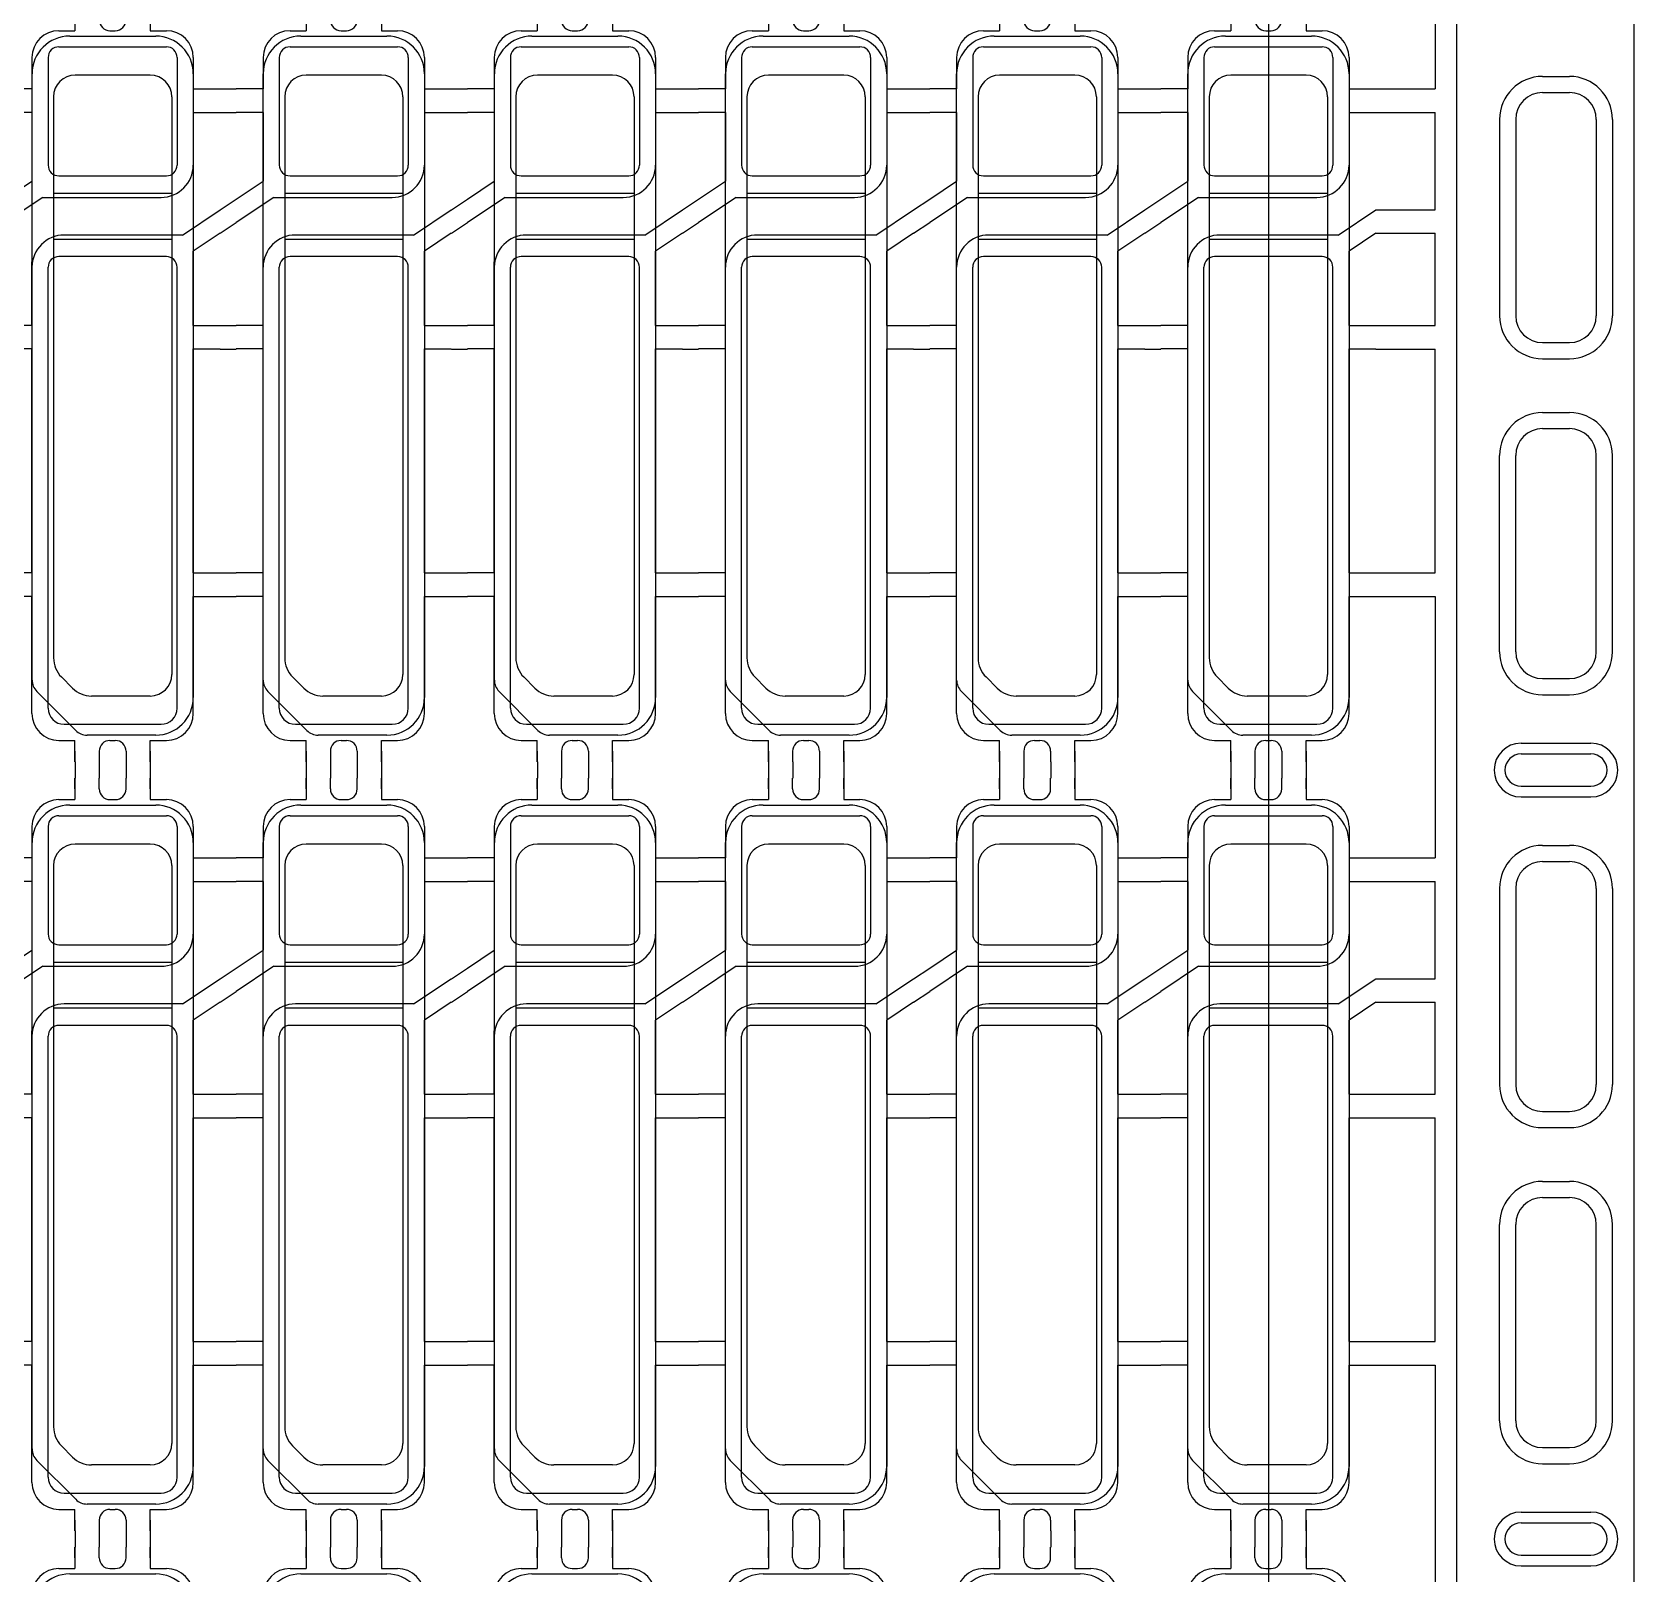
# Model space of a CAD drawing. Header units: millimetres. Extents: x -992 to 1678, y 98 to 1000.
# Drawn here: x -803.09 to -788.19, y 574.62 to 588.96 of the extents above; entities that cross this region are included whole.
import ezdxf

# ---------------------------------------------------------------- set-up
doc = ezdxf.new("R2010")
doc.units = ezdxf.units.MM
doc.linetypes.add('CENTER', pattern=[10.16, 6.35, -1.27, 1.27, -1.27])
doc.linetypes.add('HIDDEN', pattern=[1.905, 1.27, -0.635])
for name, color, linetype in [('1', 3, 'Continuous'), ('b etching', 1, 'Continuous'), ('CEN', 8, 'CENTER'), ('HID', 1, 'HIDDEN'), ('PPA', 2, 'Continuous')]:
    doc.layers.add(name, color=color, linetype=linetype)

# ---------------------------------------------------------------- blocks, each defined once
blk = doc.blocks.new('e1')
at = {"layer": '1'}
for p, q in [((-947.058, 906.581), (-947.058, 906.481)), ((-947.058, 906.481), (-947.058, 906.581)), ((-947.058, 906.581), (-947.058, 906.381)), ((-946.358, 906.581), (-946.358, 906.481)), ((-946.358, 906.481), (-946.358, 906.581)), ((-946.358, 906.581), (-946.358, 906.381)), ((-946.358, 906.381), (-946.208, 906.381)), ((-947.458, 906.131), (-947.458, 905.841)), ((-945.958, 906.131), (-945.958, 905.841)), ((-947.458, 905.841), (-947.708, 905.841)), ((-945.958, 905.841), (-945.708, 905.841)), ((-947.458, 905.621), (-947.708, 905.621)), ((-947.458, 905.621), (-947.458, 904.981)), ((-945.958, 905.621), (-945.958, 905.131)), ((-945.958, 905.621), (-945.708, 905.621)), ((-947.358, 904.831), (-946.258, 904.831)), ((-946.058, 904.481), (-947.158, 904.481)), ((-945.958, 903.641), (-945.958, 904.331)), ((-947.458, 903.641), (-947.458, 904.231)), ((-947.458, 903.641), (-947.708, 903.641)), ((-945.958, 903.641), (-945.708, 903.641)), ((-947.458, 903.421), (-947.708, 903.421)), ((-947.458, 901.341), (-947.458, 903.421)), ((-945.958, 901.341), (-945.958, 903.421)), ((-945.958, 903.421), (-945.708, 903.421)), ((-947.458, 901.341), (-947.708, 901.341)), ((-945.958, 901.341), (-945.708, 901.341)), ((-947.458, 901.121), (-947.708, 901.121)), ((-947.458, 900.031), (-947.458, 901.121)), ((-945.958, 900.031), (-945.958, 901.121)), ((-945.958, 901.121), (-945.708, 901.121)), ((-947.058, 899.581), (-947.058, 899.781)), ((-947.058, 899.581), (-947.058, 899.681)), ((-947.058, 899.681), (-947.058, 899.581)), ((-946.358, 899.781), (-946.208, 899.781)), ((-946.358, 899.581), (-946.358, 899.781)), ((-946.358, 899.581), (-946.358, 899.681)), ((-946.358, 899.681), (-946.358, 899.581))]:
    blk.add_line(p, q, dxfattribs=at)
at = {"layer": '1', "linetype": 'ByBlock'}
for p, q in [((-946.833, 906.481), (-946.833, 906.581)), ((-946.583, 906.481), (-946.583, 906.581)), ((-947.208, 906.381), (-947.058, 906.381)), ((-946.733, 906.381), (-946.683, 906.381)), ((-947.708, 904.814), (-947.458, 904.981)), ((-947.358, 904.831), (-947.708, 904.597)), ((-946.058, 904.481), (-945.708, 904.714)), ((-945.708, 904.497), (-945.958, 904.331)), ((-947.208, 899.781), (-947.058, 899.781)), ((-946.833, 899.681), (-946.833, 899.581)), ((-946.733, 899.781), (-946.683, 899.781)), ((-946.583, 899.681), (-946.583, 899.581))]:
    blk.add_line(p, q, dxfattribs=at)
at = {"layer": '1'}
for centre, radius, start, end in [((-947.208, 906.131), 0.25, 90, 180), ((-946.208, 906.131), 0.25, 0, 90), ((-946.258, 905.131), 0.3, 270, 0), ((-947.158, 904.181), 0.3, 90, 180), ((-947.208, 900.031), 0.25, 180, 270), ((-946.208, 900.031), 0.25, 270, 0)]:
    blk.add_arc(centre, radius, start, end, dxfattribs=at)
at = {"layer": '1', "linetype": 'ByBlock'}
for centre, start, end in [((-946.733, 906.481), 180, 270), ((-946.683, 906.481), 270, 0), ((-946.733, 899.681), 90, 180), ((-946.683, 899.681), 0, 90)]:
    blk.add_arc(centre, 0.1, start, end, dxfattribs=at)
blk = doc.blocks.new('e2')
at = {"layer": 'b etching', "linetype": 'ByBlock'}
for p, q in [((-947.208, 906.231), (-946.208, 906.231)), ((-947.308, 906.131), (-947.308, 905.131)), ((-946.108, 906.131), (-946.108, 905.131)), ((-947.208, 905.031), (-946.208, 905.031)), ((-947.308, 900.081), (-947.308, 904.181)), ((-946.208, 904.281), (-947.208, 904.281)), ((-946.108, 900.081), (-946.108, 904.181)), ((-947.158, 899.931), (-946.258, 899.931))]:
    blk.add_line(p, q, dxfattribs=at)
for centre, radius, start, end in [((-947.208, 906.131), 0.1, 90, 180), ((-946.208, 906.131), 0.1, 360, 90), ((-947.208, 905.131), 0.1, 180, 270), ((-946.208, 905.131), 0.1, 270, 360), ((-947.208, 904.181), 0.1, 90, 180), ((-946.208, 904.181), 0.1, 0, 90), ((-947.158, 900.081), 0.15, 180, 270), ((-946.258, 900.081), 0.15, 270, 0)]:
    blk.add_arc(centre, radius, start, end, dxfattribs=at)

msp = doc.modelspace()

# ---------------------------------------------------------------- linework, layer by layer
at = {"layer": '1', "linetype": 'ByBlock'}
for p, q in [((-790.03553085, 590.86062093), (-790.03553085, 588.43062093)), ((-801.33553085, 588.43062093), (-801.18553085, 588.43062093)), ((-799.18553085, 588.43062093), (-799.03553085, 588.43062093)), ((-797.03553085, 588.43062093), (-796.88553085, 588.43062093)), ((-794.88553085, 588.43062093), (-794.73553085, 588.43062093)), ((-792.73553085, 588.43062093), (-792.58553085, 588.43062093)), ((-790.58553085, 588.43062093), (-790.03553085, 588.43062093)), ((-801.33553085, 588.21062093), (-801.18553085, 588.21062093)), ((-799.18553085, 588.21062093), (-799.03553085, 588.21062093)), ((-797.03553085, 588.21062093), (-796.88553085, 588.21062093)), ((-794.88553085, 588.21062093), (-794.73553085, 588.21062093)), ((-792.73553085, 588.21062093), (-792.58553085, 588.21062093)), ((-790.58553085, 588.21062093), (-790.03553085, 588.21062093)), ((-790.03553085, 587.30395426), (-790.03553085, 588.21062093)), ((-801.33553085, 587.30395426), (-801.18553085, 587.40395426)), ((-799.18553085, 587.30395426), (-799.03553085, 587.40395426)), ((-797.03553085, 587.30395426), (-796.88553085, 587.40395426)), ((-794.88553085, 587.30395426), (-794.73553085, 587.40395426)), ((-792.73553085, 587.30395426), (-792.58553085, 587.40395426)), ((-790.58553085, 587.30395426), (-790.03553085, 587.30395426)), ((-801.33553085, 587.08728759), (-801.18553085, 587.18728759)), ((-799.18553085, 587.08728759), (-799.03553085, 587.18728759)), ((-797.03553085, 587.08728759), (-796.88553085, 587.18728759)), ((-794.88553085, 587.08728759), (-794.73553085, 587.18728759)), ((-792.73553085, 587.08728759), (-792.58553085, 587.18728759)), ((-790.58553085, 587.08728759), (-790.03553085, 587.08728759)), ((-790.03553085, 586.23062093), (-790.03553085, 587.08728759)), ((-801.33553085, 586.23062093), (-801.18553085, 586.23062093)), ((-799.18553085, 586.23062093), (-799.03553085, 586.23062093)), ((-797.03553085, 586.23062093), (-796.88553085, 586.23062093)), ((-794.88553085, 586.23062093), (-794.73553085, 586.23062093)), ((-792.73553085, 586.23062093), (-792.58553085, 586.23062093)), ((-790.58553085, 586.23062093), (-790.03553085, 586.23062093)), ((-801.33553085, 586.01062093), (-801.18553085, 586.01062093)), ((-799.18553085, 586.01062093), (-799.03553085, 586.01062093)), ((-797.03553085, 586.01062093), (-796.88553085, 586.01062093)), ((-794.88553085, 586.01062093), (-794.73553085, 586.01062093)), ((-792.73553085, 586.01062093), (-792.58553085, 586.01062093)), ((-790.58553085, 586.01062093), (-790.03553085, 586.01062093)), ((-790.03553085, 583.93062093), (-790.03553085, 586.01062093)), ((-801.33553085, 583.93062093), (-801.18553085, 583.93062093)), ((-799.18553085, 583.93062093), (-799.03553085, 583.93062093)), ((-797.03553085, 583.93062093), (-796.88553085, 583.93062093)), ((-794.88553085, 583.93062093), (-794.73553085, 583.93062093)), ((-792.73553085, 583.93062093), (-792.58553085, 583.93062093)), ((-790.58553085, 583.93062093), (-790.03553085, 583.93062093)), ((-801.33553085, 583.71062093), (-801.18553085, 583.71062093)), ((-799.18553085, 583.71062093), (-799.03553085, 583.71062093)), ((-797.03553085, 583.71062093), (-796.88553085, 583.71062093)), ((-794.88553085, 583.71062093), (-794.73553085, 583.71062093)), ((-792.73553085, 583.71062093), (-792.58553085, 583.71062093)), ((-790.58553085, 583.71062093), (-790.03553085, 583.71062093)), ((-790.03553085, 583.71062093), (-790.03553085, 581.28062093)), ((-802.68553085, 582.17062093), (-802.68553085, 582.02062093)), ((-802.46053085, 582.17062093), (-802.46053085, 582.02062093)), ((-802.21053085, 582.17062093), (-802.21053085, 582.02062093)), ((-801.98553085, 582.17062093), (-801.98553085, 582.02062093)), ((-800.53553085, 582.17062093), (-800.53553085, 582.02062093)), ((-800.31053085, 582.17062093), (-800.31053085, 582.02062093)), ((-800.06053085, 582.17062093), (-800.06053085, 582.02062093)), ((-799.83553085, 582.17062093), (-799.83553085, 582.02062093)), ((-798.38553085, 582.17062093), (-798.38553085, 582.02062093)), ((-798.16053085, 582.17062093), (-798.16053085, 582.02062093)), ((-797.91053085, 582.17062093), (-797.91053085, 582.02062093)), ((-797.68553085, 582.17062093), (-797.68553085, 582.02062093)), ((-796.23553085, 582.17062093), (-796.23553085, 582.02062093)), ((-796.01053085, 582.17062093), (-796.01053085, 582.02062093)), ((-795.76053085, 582.17062093), (-795.76053085, 582.02062093)), ((-795.53553085, 582.17062093), (-795.53553085, 582.02062093)), ((-794.08553085, 582.17062093), (-794.08553085, 582.02062093)), ((-793.86053085, 582.17062093), (-793.86053085, 582.02062093)), ((-793.61053085, 582.17062093), (-793.61053085, 582.02062093)), ((-793.38553085, 582.17062093), (-793.38553085, 582.02062093)), ((-791.93553085, 582.17062093), (-791.93553085, 582.02062093)), ((-791.71053085, 582.17062093), (-791.71053085, 582.02062093)), ((-791.46053085, 582.17062093), (-791.46053085, 582.02062093)), ((-791.23553085, 582.17062093), (-791.23553085, 582.02062093)), ((-801.33553085, 581.28062093), (-801.18553085, 581.28062093)), ((-799.18553085, 581.28062093), (-799.03553085, 581.28062093)), ((-797.03553085, 581.28062093), (-796.88553085, 581.28062093)), ((-794.88553085, 581.28062093), (-794.73553085, 581.28062093)), ((-792.73553085, 581.28062093), (-792.58553085, 581.28062093)), ((-790.58553085, 581.28062093), (-790.03553085, 581.28062093)), ((-801.33553085, 581.06062093), (-801.18553085, 581.06062093)), ((-799.18553085, 581.06062093), (-799.03553085, 581.06062093)), ((-797.03553085, 581.06062093), (-796.88553085, 581.06062093)), ((-794.88553085, 581.06062093), (-794.73553085, 581.06062093)), ((-792.73553085, 581.06062093), (-792.58553085, 581.06062093)), ((-790.58553085, 581.06062093), (-790.03553085, 581.06062093)), ((-790.03553085, 580.15395426), (-790.03553085, 581.06062093)), ((-801.33553085, 580.15395426), (-801.18553085, 580.25395426)), ((-799.18553085, 580.15395426), (-799.03553085, 580.25395426)), ((-797.03553085, 580.15395426), (-796.88553085, 580.25395426)), ((-794.88553085, 580.15395426), (-794.73553085, 580.25395426)), ((-792.73553085, 580.15395426), (-792.58553085, 580.25395426)), ((-790.58553085, 580.15395426), (-790.03553085, 580.15395426)), ((-801.33553085, 579.93728759), (-801.18553085, 580.03728759)), ((-799.18553085, 579.93728759), (-799.03553085, 580.03728759)), ((-797.03553085, 579.93728759), (-796.88553085, 580.03728759)), ((-794.88553085, 579.93728759), (-794.73553085, 580.03728759)), ((-792.73553085, 579.93728759), (-792.58553085, 580.03728759)), ((-790.58553085, 579.93728759), (-790.03553085, 579.93728759)), ((-790.03553085, 579.08062093), (-790.03553085, 579.93728759)), ((-801.33553085, 579.08062093), (-801.18553085, 579.08062093)), ((-799.18553085, 579.08062093), (-799.03553085, 579.08062093)), ((-797.03553085, 579.08062093), (-796.88553085, 579.08062093)), ((-794.88553085, 579.08062093), (-794.73553085, 579.08062093)), ((-792.73553085, 579.08062093), (-792.58553085, 579.08062093)), ((-790.58553085, 579.08062093), (-790.03553085, 579.08062093)), ((-801.33553085, 578.86062093), (-801.18553085, 578.86062093)), ((-799.18553085, 578.86062093), (-799.03553085, 578.86062093)), ((-797.03553085, 578.86062093), (-796.88553085, 578.86062093)), ((-794.88553085, 578.86062093), (-794.73553085, 578.86062093)), ((-792.73553085, 578.86062093), (-792.58553085, 578.86062093)), ((-790.58553085, 578.86062093), (-790.03553085, 578.86062093)), ((-790.03553085, 576.78062093), (-790.03553085, 578.86062093)), ((-801.33553085, 576.78062093), (-801.18553085, 576.78062093)), ((-799.18553085, 576.78062093), (-799.03553085, 576.78062093)), ((-797.03553085, 576.78062093), (-796.88553085, 576.78062093)), ((-794.88553085, 576.78062093), (-794.73553085, 576.78062093)), ((-792.73553085, 576.78062093), (-792.58553085, 576.78062093)), ((-790.58553085, 576.78062093), (-790.03553085, 576.78062093)), ((-801.33553085, 576.56062093), (-801.18553085, 576.56062093)), ((-799.18553085, 576.56062093), (-799.03553085, 576.56062093)), ((-797.03553085, 576.56062093), (-796.88553085, 576.56062093)), ((-794.88553085, 576.56062093), (-794.73553085, 576.56062093)), ((-792.73553085, 576.56062093), (-792.58553085, 576.56062093)), ((-790.58553085, 576.56062093), (-790.03553085, 576.56062093)), ((-790.03553085, 576.56062093), (-790.03553085, 574.13062093)), ((-802.68553085, 575.02062093), (-802.68553085, 574.87062093)), ((-802.46053085, 575.02062093), (-802.46053085, 574.87062093)), ((-802.21053085, 575.02062093), (-802.21053085, 574.87062093)), ((-801.98553085, 575.02062093), (-801.98553085, 574.87062093)), ((-800.53553085, 575.02062093), (-800.53553085, 574.87062093)), ((-800.31053085, 575.02062093), (-800.31053085, 574.87062093)), ((-800.06053085, 575.02062093), (-800.06053085, 574.87062093)), ((-799.83553085, 575.02062093), (-799.83553085, 574.87062093)), ((-798.38553085, 575.02062093), (-798.38553085, 574.87062093)), ((-798.16053085, 575.02062093), (-798.16053085, 574.87062093)), ((-797.91053085, 575.02062093), (-797.91053085, 574.87062093)), ((-797.68553085, 575.02062093), (-797.68553085, 574.87062093)), ((-796.23553085, 575.02062093), (-796.23553085, 574.87062093)), ((-796.01053085, 575.02062093), (-796.01053085, 574.87062093)), ((-795.76053085, 575.02062093), (-795.76053085, 574.87062093)), ((-795.53553085, 575.02062093), (-795.53553085, 574.87062093)), ((-794.08553085, 575.02062093), (-794.08553085, 574.87062093)), ((-793.86053085, 575.02062093), (-793.86053085, 574.87062093)), ((-793.61053085, 575.02062093), (-793.61053085, 574.87062093)), ((-793.38553085, 575.02062093), (-793.38553085, 574.87062093)), ((-791.93553085, 575.02062093), (-791.93553085, 574.87062093)), ((-791.71053085, 575.02062093), (-791.71053085, 574.87062093)), ((-791.46053085, 575.02062093), (-791.46053085, 574.87062093)), ((-791.23553085, 575.02062093), (-791.23553085, 574.87062093))]:
    msp.add_line(p, q, dxfattribs=at)
at = {"layer": '1'}
for p, q in [((-789.03553085, 588.39562093), (-788.78553085, 588.39562093)), ((-789.28553085, 588.14562093), (-789.28553085, 586.32062093)), ((-788.53553085, 588.14562093), (-788.53553085, 586.32062093)), ((-789.03553085, 586.07062093), (-788.78553085, 586.07062093)), ((-789.03553085, 585.27062093), (-788.78553085, 585.27062093)), ((-789.28553085, 583.19562093), (-789.28553085, 585.02062093)), ((-788.53553085, 583.19562093), (-788.53553085, 585.02062093)), ((-789.03553085, 582.94562093), (-788.78553085, 582.94562093)), ((-789.23553085, 582.24562093), (-788.58553085, 582.24562093)), ((-789.23553085, 582.24562093), (-788.58553085, 582.24562093)), ((-789.23553085, 581.94562093), (-788.58553085, 581.94562093)), ((-789.23553085, 581.94562093), (-788.58553085, 581.94562093)), ((-789.03553085, 581.24562093), (-788.78553085, 581.24562093)), ((-789.28553085, 580.99562093), (-789.28553085, 579.17062093)), ((-788.53553085, 580.99562093), (-788.53553085, 579.17062093)), ((-789.03553085, 578.92062093), (-788.78553085, 578.92062093)), ((-789.03553085, 578.12062093), (-788.78553085, 578.12062093)), ((-789.28553085, 576.04562093), (-789.28553085, 577.87062093)), ((-788.53553085, 576.04562093), (-788.53553085, 577.87062093)), ((-789.03553085, 575.79562093), (-788.78553085, 575.79562093)), ((-789.23553085, 575.09562093), (-788.58553085, 575.09562093)), ((-789.23553085, 575.09562093), (-788.58553085, 575.09562093)), ((-789.23553085, 574.79562093), (-788.58553085, 574.79562093)), ((-789.23553085, 574.79562093), (-788.58553085, 574.79562093))]:
    msp.add_line(p, q, dxfattribs=at)
for centre, radius, start, end in [((-789.03553085, 588.14562093), 0.25, 90, 180), ((-788.78553085, 588.14562093), 0.25, 0, 90), ((-789.03553085, 586.32062093), 0.25, 180, 270), ((-788.78553085, 586.32062093), 0.25, 270, 0), ((-789.03553085, 585.02062093), 0.25, 90, 180), ((-788.78553085, 585.02062093), 0.25, 360, 90), ((-789.03553085, 583.19562093), 0.25, 180, 270), ((-788.78553085, 583.19562093), 0.25, 270, 360), ((-789.23553085, 582.09562093), 0.15, 90, 270), ((-789.23553085, 582.09562093), 0.15, 90, 270), ((-788.58553085, 582.09562093), 0.15, 270, 90), ((-788.58553085, 582.09562093), 0.15, 270, 90), ((-789.03553085, 580.99562093), 0.25, 90, 180), ((-788.78553085, 580.99562093), 0.25, 0, 90), ((-789.03553085, 579.17062093), 0.25, 180, 270), ((-788.78553085, 579.17062093), 0.25, 270, 0), ((-789.03553085, 577.87062093), 0.25, 90, 180), ((-788.78553085, 577.87062093), 0.25, 360, 90), ((-789.03553085, 576.04562093), 0.25, 180, 270), ((-788.78553085, 576.04562093), 0.25, 270, 360), ((-789.23553085, 574.94562093), 0.15, 90, 270), ((-789.23553085, 574.94562093), 0.15, 90, 270), ((-788.58553085, 574.94562093), 0.15, 270, 90), ((-788.58553085, 574.94562093), 0.15, 270, 90)]:
    msp.add_arc(centre, radius, start, end, dxfattribs=at)
at = {"layer": 'CEN', "linetype": 'ByBlock'}
msp.add_line((-791.58553085, 604.77062093), (-791.58553085, 537.97062093), dxfattribs=at)
at = {"layer": 'HID', "linetype": 'ByBlock'}
for p, q in [((-789.83553085, 596.62062093), (-789.83553085, 546.12062093)), ((-789.03553085, 588.54562093), (-788.78553085, 588.54562093)), ((-789.43553085, 588.14562093), (-789.43553085, 586.32062093)), ((-788.38553085, 588.14562093), (-788.38553085, 586.32062093)), ((-789.03553085, 585.92062093), (-788.78553085, 585.92062093)), ((-789.03553085, 585.42062093), (-788.78553085, 585.42062093)), ((-789.43553085, 583.19562093), (-789.43553085, 585.02062093)), ((-788.38553085, 583.19562093), (-788.38553085, 585.02062093)), ((-789.03553085, 582.79562093), (-788.78553085, 582.79562093)), ((-789.23553085, 582.34562093), (-788.58553085, 582.34562093)), ((-789.23553085, 581.84562093), (-788.58553085, 581.84562093)), ((-789.03553085, 581.39562093), (-788.78553085, 581.39562093)), ((-789.43553085, 580.99562093), (-789.43553085, 579.17062093)), ((-788.38553085, 580.99562093), (-788.38553085, 579.17062093)), ((-789.03553085, 578.77062093), (-788.78553085, 578.77062093)), ((-789.03553085, 578.27062093), (-788.78553085, 578.27062093)), ((-789.43553085, 576.04562093), (-789.43553085, 577.87062093)), ((-788.38553085, 576.04562093), (-788.38553085, 577.87062093)), ((-789.03553085, 575.64562093), (-788.78553085, 575.64562093)), ((-789.23553085, 575.19562093), (-788.58553085, 575.19562093)), ((-789.23553085, 574.69562093), (-788.58553085, 574.69562093))]:
    msp.add_line(p, q, dxfattribs=at)
for centre, radius, start, end in [((-789.03553085, 588.14562093), 0.4, 90, 180), ((-788.78553085, 588.14562093), 0.4, 0, 90), ((-789.03553085, 586.32062093), 0.4, 180, 270), ((-788.78553085, 586.32062093), 0.4, 270, 0), ((-789.03553085, 585.02062093), 0.4, 90, 180), ((-788.78553085, 585.02062093), 0.4, 360, 90), ((-789.03553085, 583.19562093), 0.4, 180, 270), ((-788.78553085, 583.19562093), 0.4, 270, 360), ((-789.23553085, 582.09562093), 0.25, 90, 270), ((-788.58553085, 582.09562093), 0.25, 270, 90), ((-789.03553085, 580.99562093), 0.4, 90, 180), ((-788.78553085, 580.99562093), 0.4, 0, 90), ((-789.03553085, 579.17062093), 0.4, 180, 270), ((-788.78553085, 579.17062093), 0.4, 270, 0), ((-789.03553085, 577.87062093), 0.4, 90, 180), ((-788.78553085, 577.87062093), 0.4, 360, 90), ((-789.03553085, 576.04562093), 0.4, 180, 270), ((-788.78553085, 576.04562093), 0.4, 270, 360), ((-789.23553085, 574.94562093), 0.25, 90, 270), ((-788.58553085, 574.94562093), 0.25, 270, 90)]:
    msp.add_arc(centre, radius, start, end, dxfattribs=at)
at = {"layer": 'PPA', "linetype": 'ByBlock'}
for p, q in [((-788.18553085, 598.42062093), (-788.18553085, 544.32062093)), ((-802.73553085, 588.92062093), (-801.93553085, 588.92062093)), ((-800.58553085, 588.92062093), (-799.78553085, 588.92062093)), ((-798.43553085, 588.92062093), (-797.63553085, 588.92062093)), ((-796.28553085, 588.92062093), (-795.48553085, 588.92062093)), ((-794.13553085, 588.92062093), (-793.33553085, 588.92062093)), ((-791.98553085, 588.92062093), (-791.18553085, 588.92062093)), ((-803.08553085, 582.93275296), (-803.08553085, 588.57062093)), ((-801.98553085, 588.55698456), (-802.68553085, 588.55698456)), ((-801.58553085, 588.57062093), (-801.58553085, 582.77062093)), ((-800.93553085, 582.93275296), (-800.93553085, 588.57062093)), ((-799.83553085, 588.55698456), (-800.53553085, 588.55698456)), ((-799.43553085, 588.57062093), (-799.43553085, 582.77062093)), ((-798.78553085, 582.93275296), (-798.78553085, 588.57062093)), ((-797.68553085, 588.55698456), (-798.38553085, 588.55698456)), ((-797.28553085, 588.57062093), (-797.28553085, 582.77062093)), ((-796.63553085, 582.93275296), (-796.63553085, 588.57062093)), ((-795.53553085, 588.55698456), (-796.23553085, 588.55698456)), ((-795.13553085, 588.57062093), (-795.13553085, 582.77062093)), ((-794.48553085, 582.93275296), (-794.48553085, 588.57062093)), ((-793.38553085, 588.55698456), (-794.08553085, 588.55698456)), ((-792.98553085, 588.57062093), (-792.98553085, 582.77062093)), ((-792.33553085, 582.93275296), (-792.33553085, 588.57062093)), ((-791.23553085, 588.55698456), (-791.93553085, 588.55698456)), ((-790.83553085, 588.57062093), (-790.83553085, 582.77062093)), ((-802.88553085, 588.35698456), (-802.88553085, 583.13781068)), ((-801.78553085, 588.35698456), (-801.78553085, 582.98425729)), ((-800.73553085, 588.35698456), (-800.73553085, 583.13781068)), ((-799.63553085, 588.35698456), (-799.63553085, 582.98425729)), ((-798.58553085, 588.35698456), (-798.58553085, 583.13781068)), ((-797.48553085, 588.35698456), (-797.48553085, 582.98425729)), ((-796.43553085, 588.35698456), (-796.43553085, 583.13781068)), ((-795.33553085, 588.35698456), (-795.33553085, 582.98425729)), ((-794.28553085, 588.35698456), (-794.28553085, 583.13781068)), ((-793.18553085, 588.35698456), (-793.18553085, 582.98425729)), ((-792.13553085, 588.35698456), (-792.13553085, 583.13781068)), ((-791.03553085, 588.35698456), (-791.03553085, 582.98425729)), ((-802.88553085, 587.46062093), (-801.78553085, 587.46062093)), ((-800.73553085, 587.46062093), (-799.63553085, 587.46062093)), ((-798.58553085, 587.46062093), (-797.48553085, 587.46062093)), ((-796.43553085, 587.46062093), (-795.33553085, 587.46062093)), ((-794.28553085, 587.46062093), (-793.18553085, 587.46062093)), ((-792.13553085, 587.46062093), (-791.03553085, 587.46062093)), ((-801.78553085, 587.03062093), (-802.88553085, 587.03062093)), ((-799.63553085, 587.03062093), (-800.73553085, 587.03062093)), ((-797.48553085, 587.03062093), (-798.58553085, 587.03062093)), ((-795.33553085, 587.03062093), (-796.43553085, 587.03062093)), ((-793.18553085, 587.03062093), (-794.28553085, 587.03062093)), ((-791.03553085, 587.03062093), (-792.13553085, 587.03062093)), ((-802.81230754, 582.96103399), (-802.70875415, 582.8574806)), ((-800.66230754, 582.96103399), (-800.55875415, 582.8574806)), ((-798.51230754, 582.96103399), (-798.40875415, 582.8574806)), ((-796.36230754, 582.96103399), (-796.25875415, 582.8574806)), ((-794.21230754, 582.96103399), (-794.10875415, 582.8574806)), ((-792.06230754, 582.96103399), (-791.95875415, 582.8574806)), ((-803.04159687, 582.82668695), (-802.67946483, 582.46455491)), ((-801.98553085, 582.78425729), (-802.53197746, 582.78425729)), ((-800.89159687, 582.82668695), (-800.52946483, 582.46455491)), ((-799.83553085, 582.78425729), (-800.38197746, 582.78425729)), ((-798.74159687, 582.82668695), (-798.37946483, 582.46455491)), ((-797.68553085, 582.78425729), (-798.23197746, 582.78425729)), ((-796.59159687, 582.82668695), (-796.22946483, 582.46455491)), ((-795.53553085, 582.78425729), (-796.08197746, 582.78425729)), ((-794.44159687, 582.82668695), (-794.07946483, 582.46455491)), ((-793.38553085, 582.78425729), (-793.93197746, 582.78425729)), ((-792.29159687, 582.82668695), (-791.92946483, 582.46455491)), ((-791.23553085, 582.78425729), (-791.78197746, 582.78425729)), ((-801.93553085, 582.42062093), (-802.57339881, 582.42062093)), ((-799.78553085, 582.42062093), (-800.42339881, 582.42062093)), ((-797.63553085, 582.42062093), (-798.27339881, 582.42062093)), ((-795.48553085, 582.42062093), (-796.12339881, 582.42062093)), ((-793.33553085, 582.42062093), (-793.97339881, 582.42062093)), ((-791.18553085, 582.42062093), (-791.82339881, 582.42062093)), ((-802.73553085, 581.77062093), (-801.93553085, 581.77062093)), ((-800.58553085, 581.77062093), (-799.78553085, 581.77062093)), ((-798.43553085, 581.77062093), (-797.63553085, 581.77062093)), ((-796.28553085, 581.77062093), (-795.48553085, 581.77062093)), ((-794.13553085, 581.77062093), (-793.33553085, 581.77062093)), ((-791.98553085, 581.77062093), (-791.18553085, 581.77062093)), ((-803.08553085, 575.78275296), (-803.08553085, 581.42062093)), ((-801.98553085, 581.40698456), (-802.68553085, 581.40698456)), ((-801.58553085, 581.42062093), (-801.58553085, 575.62062093)), ((-800.93553085, 575.78275296), (-800.93553085, 581.42062093)), ((-799.83553085, 581.40698456), (-800.53553085, 581.40698456)), ((-799.43553085, 581.42062093), (-799.43553085, 575.62062093)), ((-798.78553085, 575.78275296), (-798.78553085, 581.42062093)), ((-797.68553085, 581.40698456), (-798.38553085, 581.40698456)), ((-797.28553085, 581.42062093), (-797.28553085, 575.62062093)), ((-796.63553085, 575.78275296), (-796.63553085, 581.42062093)), ((-795.53553085, 581.40698456), (-796.23553085, 581.40698456)), ((-795.13553085, 581.42062093), (-795.13553085, 575.62062093)), ((-794.48553085, 575.78275296), (-794.48553085, 581.42062093)), ((-793.38553085, 581.40698456), (-794.08553085, 581.40698456)), ((-792.98553085, 581.42062093), (-792.98553085, 575.62062093)), ((-792.33553085, 575.78275296), (-792.33553085, 581.42062093)), ((-791.23553085, 581.40698456), (-791.93553085, 581.40698456)), ((-790.83553085, 581.42062093), (-790.83553085, 575.62062093)), ((-802.88553085, 581.20698456), (-802.88553085, 575.98781068)), ((-801.78553085, 581.20698456), (-801.78553085, 575.83425729)), ((-800.73553085, 581.20698456), (-800.73553085, 575.98781068)), ((-799.63553085, 581.20698456), (-799.63553085, 575.83425729)), ((-798.58553085, 581.20698456), (-798.58553085, 575.98781068)), ((-797.48553085, 581.20698456), (-797.48553085, 575.83425729)), ((-796.43553085, 581.20698456), (-796.43553085, 575.98781068)), ((-795.33553085, 581.20698456), (-795.33553085, 575.83425729)), ((-794.28553085, 581.20698456), (-794.28553085, 575.98781068)), ((-793.18553085, 581.20698456), (-793.18553085, 575.83425729)), ((-792.13553085, 581.20698456), (-792.13553085, 575.98781068)), ((-791.03553085, 581.20698456), (-791.03553085, 575.83425729)), ((-802.88553085, 580.31062093), (-801.78553085, 580.31062093)), ((-800.73553085, 580.31062093), (-799.63553085, 580.31062093)), ((-798.58553085, 580.31062093), (-797.48553085, 580.31062093)), ((-796.43553085, 580.31062093), (-795.33553085, 580.31062093)), ((-794.28553085, 580.31062093), (-793.18553085, 580.31062093)), ((-792.13553085, 580.31062093), (-791.03553085, 580.31062093)), ((-801.78553085, 579.88062093), (-802.88553085, 579.88062093)), ((-799.63553085, 579.88062093), (-800.73553085, 579.88062093)), ((-797.48553085, 579.88062093), (-798.58553085, 579.88062093)), ((-795.33553085, 579.88062093), (-796.43553085, 579.88062093)), ((-793.18553085, 579.88062093), (-794.28553085, 579.88062093)), ((-791.03553085, 579.88062093), (-792.13553085, 579.88062093)), ((-802.81230754, 575.81103399), (-802.70875415, 575.7074806)), ((-800.66230754, 575.81103399), (-800.55875415, 575.7074806)), ((-798.51230754, 575.81103399), (-798.40875415, 575.7074806)), ((-796.36230754, 575.81103399), (-796.25875415, 575.7074806)), ((-794.21230754, 575.81103399), (-794.10875415, 575.7074806)), ((-792.06230754, 575.81103399), (-791.95875415, 575.7074806)), ((-803.04159687, 575.67668695), (-802.67946483, 575.31455491)), ((-801.98553085, 575.63425729), (-802.53197746, 575.63425729)), ((-800.89159687, 575.67668695), (-800.52946483, 575.31455491)), ((-799.83553085, 575.63425729), (-800.38197746, 575.63425729)), ((-798.74159687, 575.67668695), (-798.37946483, 575.31455491)), ((-797.68553085, 575.63425729), (-798.23197746, 575.63425729)), ((-796.59159687, 575.67668695), (-796.22946483, 575.31455491)), ((-795.53553085, 575.63425729), (-796.08197746, 575.63425729)), ((-794.44159687, 575.67668695), (-794.07946483, 575.31455491)), ((-793.38553085, 575.63425729), (-793.93197746, 575.63425729)), ((-792.29159687, 575.67668695), (-791.92946483, 575.31455491)), ((-791.23553085, 575.63425729), (-791.78197746, 575.63425729)), ((-801.93553085, 575.27062093), (-802.57339881, 575.27062093)), ((-799.78553085, 575.27062093), (-800.42339881, 575.27062093)), ((-797.63553085, 575.27062093), (-798.27339881, 575.27062093)), ((-795.48553085, 575.27062093), (-796.12339881, 575.27062093)), ((-793.33553085, 575.27062093), (-793.97339881, 575.27062093)), ((-791.18553085, 575.27062093), (-791.82339881, 575.27062093)), ((-802.73553085, 574.62062093), (-801.93553085, 574.62062093)), ((-800.58553085, 574.62062093), (-799.78553085, 574.62062093)), ((-798.43553085, 574.62062093), (-797.63553085, 574.62062093)), ((-796.28553085, 574.62062093), (-795.48553085, 574.62062093)), ((-794.13553085, 574.62062093), (-793.33553085, 574.62062093)), ((-791.98553085, 574.62062093), (-791.18553085, 574.62062093))]:
    msp.add_line(p, q, dxfattribs=at)
for centre, radius, start, end in [((-802.73553085, 588.57062093), 0.35, 90, 180), ((-801.93553085, 588.57062093), 0.35, 0, 90), ((-800.58553085, 588.57062093), 0.35, 90, 180), ((-799.78553085, 588.57062093), 0.35, 0, 90), ((-798.43553085, 588.57062093), 0.35, 90, 180), ((-797.63553085, 588.57062093), 0.35, 0, 90), ((-796.28553085, 588.57062093), 0.35, 90, 180), ((-795.48553085, 588.57062093), 0.35, 0, 90), ((-794.13553085, 588.57062093), 0.35, 90, 180), ((-793.33553085, 588.57062093), 0.35, 0, 90), ((-791.98553085, 588.57062093), 0.35, 90, 180), ((-791.18553085, 588.57062093), 0.35, 0, 90), ((-802.68553085, 588.35698456), 0.2, 90, 180), ((-801.98553085, 588.35698456), 0.2, 0, 90), ((-800.53553085, 588.35698456), 0.2, 90, 180), ((-799.83553085, 588.35698456), 0.2, 0, 90), ((-798.38553085, 588.35698456), 0.2, 90, 180), ((-797.68553085, 588.35698456), 0.2, 0, 90), ((-796.23553085, 588.35698456), 0.2, 90, 180), ((-795.53553085, 588.35698456), 0.2, 0, 90), ((-794.08553085, 588.35698456), 0.2, 90, 180), ((-793.38553085, 588.35698456), 0.2, 0, 90), ((-791.93553085, 588.35698456), 0.2, 90, 180), ((-791.23553085, 588.35698456), 0.2, 0, 90), ((-802.63553085, 583.13781068), 0.25, 180, 225), ((-800.48553085, 583.13781068), 0.25, 180, 225), ((-798.33553085, 583.13781068), 0.25, 180, 225), ((-796.18553085, 583.13781068), 0.25, 180, 225), ((-794.03553085, 583.13781068), 0.25, 180, 225), ((-791.88553085, 583.13781068), 0.25, 180, 225), ((-802.93553085, 582.93275296), 0.15, 180, 225), ((-801.98553085, 582.98425729), 0.2, 270, 0), ((-800.78553085, 582.93275296), 0.15, 180, 225), ((-799.83553085, 582.98425729), 0.2, 270, 0), ((-798.63553085, 582.93275296), 0.15, 180, 225), ((-797.68553085, 582.98425729), 0.2, 270, 0), ((-796.48553085, 582.93275296), 0.15, 180, 225), ((-795.53553085, 582.98425729), 0.2, 270, 0), ((-794.33553085, 582.93275296), 0.15, 180, 225), ((-793.38553085, 582.98425729), 0.2, 270, 0), ((-792.18553085, 582.93275296), 0.15, 180, 225), ((-791.23553085, 582.98425729), 0.2, 270, 0), ((-802.53197746, 583.03425729), 0.25, 225, 270), ((-801.93553085, 582.77062093), 0.35, 270, 0), ((-800.38197746, 583.03425729), 0.25, 225, 270), ((-799.78553085, 582.77062093), 0.35, 270, 0), ((-798.23197746, 583.03425729), 0.25, 225, 270), ((-797.63553085, 582.77062093), 0.35, 270, 0), ((-796.08197746, 583.03425729), 0.25, 225, 270), ((-795.48553085, 582.77062093), 0.35, 270, 0), ((-793.93197746, 583.03425729), 0.25, 225, 270), ((-793.33553085, 582.77062093), 0.35, 270, 0), ((-791.78197746, 583.03425729), 0.25, 225, 270), ((-791.18553085, 582.77062093), 0.35, 270, 0), ((-802.57339881, 582.57062093), 0.15, 225, 270), ((-800.42339881, 582.57062093), 0.15, 225, 270), ((-798.27339881, 582.57062093), 0.15, 225, 270), ((-796.12339881, 582.57062093), 0.15, 225, 270), ((-793.97339881, 582.57062093), 0.15, 225, 270), ((-791.82339881, 582.57062093), 0.15, 225, 270), ((-802.73553085, 581.42062093), 0.35, 90, 180), ((-801.93553085, 581.42062093), 0.35, 0, 90), ((-800.58553085, 581.42062093), 0.35, 90, 180), ((-799.78553085, 581.42062093), 0.35, 0, 90), ((-798.43553085, 581.42062093), 0.35, 90, 180), ((-797.63553085, 581.42062093), 0.35, 0, 90), ((-796.28553085, 581.42062093), 0.35, 90, 180), ((-795.48553085, 581.42062093), 0.35, 0, 90), ((-794.13553085, 581.42062093), 0.35, 90, 180), ((-793.33553085, 581.42062093), 0.35, 0, 90), ((-791.98553085, 581.42062093), 0.35, 90, 180), ((-791.18553085, 581.42062093), 0.35, 0, 90), ((-802.68553085, 581.20698456), 0.2, 90, 180), ((-801.98553085, 581.20698456), 0.2, 0, 90), ((-800.53553085, 581.20698456), 0.2, 90, 180), ((-799.83553085, 581.20698456), 0.2, 0, 90), ((-798.38553085, 581.20698456), 0.2, 90, 180), ((-797.68553085, 581.20698456), 0.2, 0, 90), ((-796.23553085, 581.20698456), 0.2, 90, 180), ((-795.53553085, 581.20698456), 0.2, 0, 90), ((-794.08553085, 581.20698456), 0.2, 90, 180), ((-793.38553085, 581.20698456), 0.2, 0, 90), ((-791.93553085, 581.20698456), 0.2, 90, 180), ((-791.23553085, 581.20698456), 0.2, 0, 90), ((-802.63553085, 575.98781068), 0.25, 180, 225), ((-800.48553085, 575.98781068), 0.25, 180, 225), ((-798.33553085, 575.98781068), 0.25, 180, 225), ((-796.18553085, 575.98781068), 0.25, 180, 225), ((-794.03553085, 575.98781068), 0.25, 180, 225), ((-791.88553085, 575.98781068), 0.25, 180, 225), ((-802.93553085, 575.78275296), 0.15, 180, 225), ((-801.98553085, 575.83425729), 0.2, 270, 0), ((-800.78553085, 575.78275296), 0.15, 180, 225), ((-799.83553085, 575.83425729), 0.2, 270, 0), ((-798.63553085, 575.78275296), 0.15, 180, 225), ((-797.68553085, 575.83425729), 0.2, 270, 0), ((-796.48553085, 575.78275296), 0.15, 180, 225), ((-795.53553085, 575.83425729), 0.2, 270, 0), ((-794.33553085, 575.78275296), 0.15, 180, 225), ((-793.38553085, 575.83425729), 0.2, 270, 0), ((-792.18553085, 575.78275296), 0.15, 180, 225), ((-791.23553085, 575.83425729), 0.2, 270, 0), ((-802.53197746, 575.88425729), 0.25, 225, 270), ((-801.93553085, 575.62062093), 0.35, 270, 0), ((-800.38197746, 575.88425729), 0.25, 225, 270), ((-799.78553085, 575.62062093), 0.35, 270, 0), ((-798.23197746, 575.88425729), 0.25, 225, 270), ((-797.63553085, 575.62062093), 0.35, 270, 0), ((-796.08197746, 575.88425729), 0.25, 225, 270), ((-795.48553085, 575.62062093), 0.35, 270, 0), ((-793.93197746, 575.88425729), 0.25, 225, 270), ((-793.33553085, 575.62062093), 0.35, 270, 0), ((-791.78197746, 575.88425729), 0.25, 225, 270), ((-791.18553085, 575.62062093), 0.35, 270, 0), ((-802.57339881, 575.42062093), 0.15, 225, 270), ((-800.42339881, 575.42062093), 0.15, 225, 270), ((-798.27339881, 575.42062093), 0.15, 225, 270), ((-796.12339881, 575.42062093), 0.15, 225, 270), ((-793.97339881, 575.42062093), 0.15, 225, 270), ((-791.82339881, 575.42062093), 0.15, 225, 270), ((-802.73553085, 574.27062093), 0.35, 90, 180), ((-801.93553085, 574.27062093), 0.35, 0, 90), ((-800.58553085, 574.27062093), 0.35, 90, 180), ((-799.78553085, 574.27062093), 0.35, 0, 90), ((-798.43553085, 574.27062093), 0.35, 90, 180), ((-797.63553085, 574.27062093), 0.35, 0, 90), ((-796.28553085, 574.27062093), 0.35, 90, 180), ((-795.48553085, 574.27062093), 0.35, 0, 90), ((-794.13553085, 574.27062093), 0.35, 90, 180), ((-793.33553085, 574.27062093), 0.35, 0, 90), ((-791.98553085, 574.27062093), 0.35, 90, 180), ((-791.18553085, 574.27062093), 0.35, 0, 90)]:
    msp.add_arc(centre, radius, start, end, dxfattribs=at)

# ---------------------------------------------------------------- block references
at = {"linetype": 'ByBlock'}
for name, p in [('e1', (144.37201547, -317.41006667)), ('e1', (146.52201547, -317.41006667)), ('e1', (148.67201547, -317.41006667)), ('e1', (150.82201547, -317.41006667)), ('e1', (152.97201547, -317.41006667)), ('e1', (155.12201547, -317.41006667)), ('e2', (144.37201547, -317.41006667)), ('e2', (146.52201547, -317.41006667)), ('e2', (148.67201547, -317.41006667)), ('e2', (150.82201547, -317.41006667)), ('e2', (152.97201547, -317.41006667)), ('e2', (155.12201547, -317.41006667)), ('e1', (144.37201547, -324.56006667)), ('e1', (146.52201547, -324.56006667)), ('e1', (148.67201547, -324.56006667)), ('e1', (150.82201547, -324.56006667)), ('e1', (152.97201547, -324.56006667)), ('e1', (155.12201547, -324.56006667)), ('e2', (144.37201547, -324.56006667)), ('e2', (146.52201547, -324.56006667)), ('e2', (148.67201547, -324.56006667)), ('e2', (150.82201547, -324.56006667)), ('e2', (152.97201547, -324.56006667)), ('e2', (155.12201547, -324.56006667)), ('e1', (144.37201547, -331.71006667)), ('e1', (146.52201547, -331.71006667)), ('e1', (148.67201547, -331.71006667)), ('e1', (150.82201547, -331.71006667)), ('e1', (152.97201547, -331.71006667)), ('e1', (155.12201547, -331.71006667))]:
    msp.add_blockref(name, p, dxfattribs=at)

doc.saveas('drawing.dxf')
